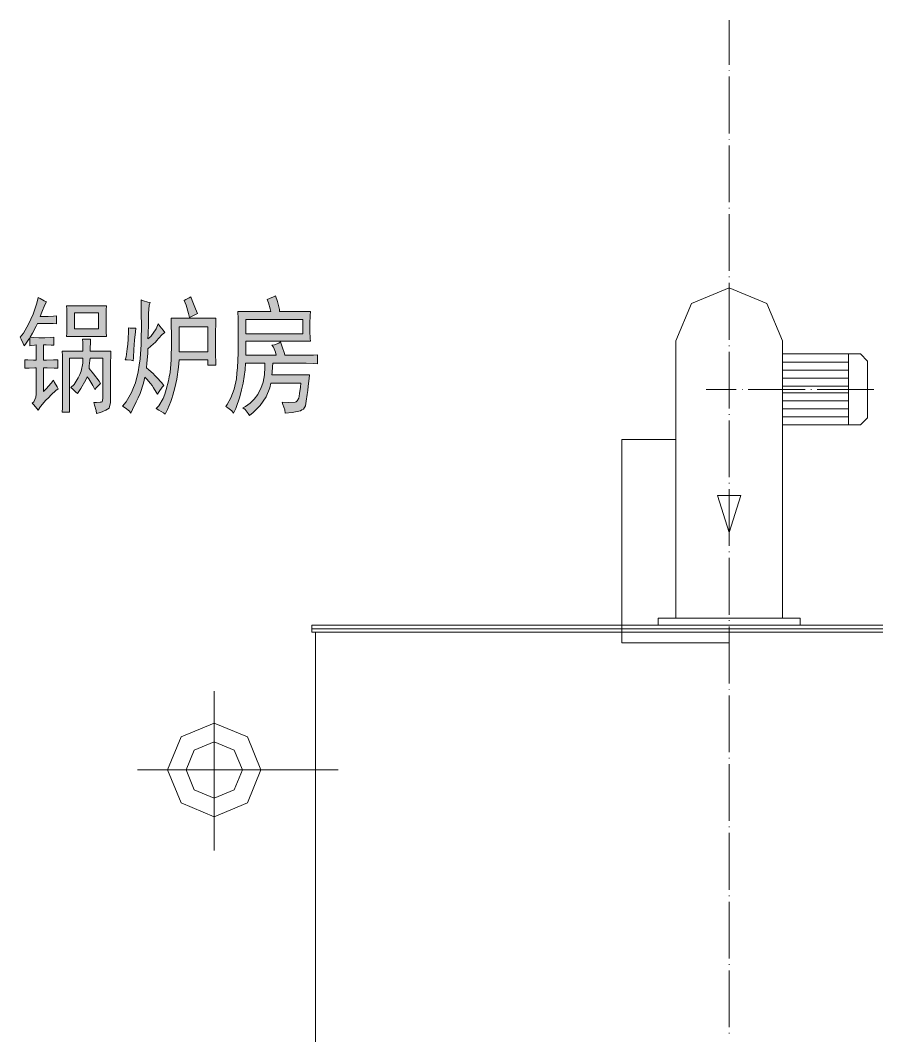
# Model space of a CAD drawing. Header units: millimetres. Extents: x 117 to 78452272, y 10 to 169749766.
# Drawn here: x 78437168 to 78439580, y 169693542 to 169696402 of the extents above; entities that cross this region are included whole.
import ezdxf

# ---------------------------------------------------------------- set-up
doc = ezdxf.new("R2010")
doc.units = ezdxf.units.MM

msp = doc.modelspace()

# ---------------------------------------------------------------- hatches: boundary and pattern name
h = msp.add_hatch(color=0)
h.dxf.hatch_style = 2
h.paths.add_polyline_path([(78437269.695, 169695546.681), (78437259.784, 169695547.543), (78437242.116, 169695547.974), (78437234.791, 169695547.974), (78437215.831, 169695547.974), (78437211.952, 169695539.786), (78437202.041, 169695519.964), (78437195.577, 169695508.76), (78437203.334, 169695507.898), (78437219.709, 169695507.467), (78437228.327, 169695507.467), (78437236.515, 169695507.467), (78437253.751, 169695507.898), (78437261.939, 169695508.76), (78437261.939, 169695486.352), (78437254.613, 169695486.783), (78437239.962, 169695487.645), (78437232.636, 169695487.645), (78437232.636, 169695444.122), (78437241.255, 169695444.122), (78437261.508, 169695444.984), (78437273.142, 169695445.415), (78437273.142, 169695421.715), (78437263.231, 169695422.146), (78437242.978, 169695423.007), (78437232.636, 169695423.007), (78437232.636, 169695355.784), (78437240.824, 169695363.541), (78437254.613, 169695379.485), (78437260.646, 169695388.103), (78437264.093, 169695381.639), (78437270.988, 169695369.574), (78437274.435, 169695363.972), (78437267.972, 169695359.232), (78437254.182, 169695346.304), (78437246.857, 169695338.548), (78437239.1, 169695331.222), (78437224.88, 169695313.554), (78437217.985, 169695303.643), (78437214.107, 169695308.383), (78437205.919, 169695318.294), (78437201.179, 169695323.466), (78437205.919, 169695327.344), (78437211.521, 169695340.271), (78437212.383, 169695348.459), (78437212.383, 169695423.007), (78437208.505, 169695423.007), (78437192.13, 169695422.146), (78437180.064, 169695421.715), (78437180.064, 169695445.415), (78437189.114, 169695444.984), (78437205.058, 169695444.122), (78437212.383, 169695444.122), (78437212.383, 169695487.645), (78437207.643, 169695486.783), (78437198.594, 169695485.49), (78437194.716, 169695484.629), (78437194.716, 169695507.467), (78437189.975, 169695501.003), (78437182.219, 169695489.8), (78437178.772, 169695484.629), (78437175.324, 169695491.092), (78437169.722, 169695503.158), (78437167.568, 169695508.76), (78437176.186, 169695519.964), (78437190.837, 169695545.388), (78437197.301, 169695560.039), (78437203.765, 169695574.259), (78437214.107, 169695604.855), (78437217.985, 169695621.229), (78437223.156, 169695617.782), (78437234.791, 169695611.318), (78437241.686, 169695608.302), (78437236.515, 169695600.115), (78437227.896, 169695579.431), (78437223.587, 169695567.796), (78437238.238, 169695567.796), (78437245.564, 169695567.796), (78437261.508, 169695568.227), (78437269.695, 169695569.088)])
h = msp.add_hatch(color=0)
h.dxf.hatch_style = 2
h.paths.add_polyline_path([(78437532.986, 169695607.009), (78437530.4, 169695598.822), (78437528.246, 169695575.552), (78437528.246, 169695560.47), (78437528.246, 169695545.819), (78437527.815, 169695517.809), (78437526.953, 169695504.451), (78437535.14, 169695511.346), (78437549.792, 169695532.461), (78437556.255, 169695546.681), (78437560.995, 169695540.217), (78437570.045, 169695528.582), (78437574.354, 169695522.549), (78437567.459, 169695516.517), (78437556.686, 169695505.313), (78437552.377, 169695500.142), (78437548.068, 169695495.402), (78437535.571, 169695483.336), (78437526.953, 169695476.441), (78437526.522, 169695463.083), (78437524.367, 169695436.366), (78437522.644, 169695423.007), (78437529.538, 169695417.405), (78437541.604, 169695406.633), (78437546.775, 169695401.462), (78437552.377, 169695395.86), (78437564.874, 169695381.639), (78437572.199, 169695372.59), (78437567.459, 169695368.281), (78437558.841, 169695356.215), (78437554.101, 169695348.459), (78437550.653, 169695354.061), (78437542.897, 169695366.126), (78437538.588, 169695372.59), (78437533.848, 169695378.623), (78437523.937, 169695390.689), (78437518.335, 169695396.291), (78437514.456, 169695379.485), (78437504.976, 169695350.613), (78437499.805, 169695338.548), (78437494.203, 169695326.913), (78437483.861, 169695304.936), (78437478.69, 169695295.025), (78437474.812, 169695300.627), (78437463.177, 169695310.538), (78437455.421, 169695314.847), (78437465.332, 169695327.344), (78437480.845, 169695353.63), (78437486.016, 169695366.988), (78437491.618, 169695380.347), (78437499.805, 169695411.804), (78437502.391, 169695429.902), (78437505.407, 169695448.432), (78437508.423, 169695488.507), (78437508.423, 169695510.915), (78437508.854, 169695532.891), (78437508.423, 169695584.602), (78437507.993, 169695613.904), (78437514.887, 169695611.318), (78437526.953, 169695607.871)])
h = msp.add_hatch(color=0)
h.dxf.hatch_style = 2
h.paths.add_polyline_path([(78437647.61, 169695622.522), (78437651.919, 169695612.611), (78437661.399, 169695589.342), (78437666.57, 169695575.983), (78437661.399, 169695573.398), (78437650.195, 169695567.796), (78437644.162, 169695564.779), (78437641.577, 169695575.552), (78437634.682, 169695599.253), (78437629.511, 169695612.611), (78437633.82, 169695614.766), (78437642.87, 169695619.506)])
h = msp.add_hatch(color=0)
h.paths.add_polyline_path([(78437876.427, 169695486.352), (78437883.753, 169695487.645), (78437895.818, 169695492.385), (78437900.127, 169695496.263), (78437905.298, 169695482.043), (78437911.331, 169695463.083), (78437912.624, 169695458.343), (78437963.041, 169695458.343), (78437972.522, 169695458.343), (78437993.637, 169695458.774), (78438004.84, 169695459.636), (78438004.84, 169695434.211), (78437993.637, 169695435.073), (78437972.522, 169695435.504), (78437963.041, 169695435.504), (78437879.013, 169695435.504), (78437878.151, 169695426.024), (78437877.289, 169695409.649), (78437876.427, 169695403.185), (78437982.433, 169695403.185), (78437981.14, 169695392.843), (78437978.555, 169695370.866), (78437977.262, 169695359.232), (78437975.969, 169695347.597), (78437972.952, 169695329.067), (78437971.66, 169695322.604), (78437970.367, 169695316.14), (78437964.765, 169695306.66), (78437960.887, 169695304.505), (78437957.009, 169695301.92), (78437933.308, 169695297.18), (78437913.917, 169695295.025), (78437912.193, 169695304.505), (78437907.453, 169695319.587), (78437904.868, 169695326.051), (78437921.673, 169695324.758), (78437941.496, 169695325.62), (78437944.512, 169695327.344), (78437947.528, 169695329.498), (78437951.838, 169695337.255), (78437953.13, 169695342.857), (78437953.992, 169695350.182), (78437956.578, 169695368.281), (78437957.439, 169695379.485), (78437873.411, 169695379.485), (78437870.394, 169695366.126), (78437859.621, 169695340.702), (78437851.434, 169695329.067), (78437843.246, 169695317.002), (78437823.855, 169695296.749), (78437812.651, 169695288.13), (78437809.635, 169695294.594), (78437800.585, 169695305.798), (78437794.553, 169695310.538), (78437801.878, 169695313.985), (78437814.806, 169695323.466), (78437820.408, 169695329.067), (78437826.01, 169695334.669), (78437836.352, 169695348.028), (78437840.661, 169695356.215), (78437844.97, 169695364.403), (78437851.434, 169695382.501), (78437853.157, 169695392.843), (78437854.881, 169695403.185), (78437856.605, 169695424.3), (78437856.605, 169695435.504), (78437801.447, 169695435.504), (78437800.585, 169695417.405), (78437795.415, 169695379.916), (78437790.674, 169695360.524), (78437785.934, 169695341.133), (78437774.3, 169695308.383), (78437767.836, 169695295.025), (78437763.096, 169695301.489), (78437752.323, 169695310.538), (78437746.29, 169695313.554), (78437750.599, 169695319.587), (78437760.079, 169695338.548), (78437764.819, 169695350.613), (78437769.559, 169695363.11), (78437776.023, 169695391.551), (78437777.747, 169695407.494), (78437779.471, 169695423.869), (78437781.194, 169695464.376), (78437781.194, 169695488.938), (78437781.194, 169695514.362), (78437780.763, 169695560.47), (78437779.901, 169695581.585), (78437873.411, 169695581.585), (78437871.687, 169695588.911), (78437866.516, 169695605.716), (78437863.069, 169695615.628), (78437869.532, 169695617.782), (78437881.167, 169695622.522), (78437886.769, 169695625.108), (78437891.94, 169695609.164), (78437897.542, 169695587.187), (78437897.973, 169695581.585), (78437984.587, 169695581.585), (78437984.156, 169695570.381), (78437983.295, 169695547.974), (78437983.295, 169695536.77), (78437983.295, 169695525.566), (78437984.156, 169695505.744), (78437984.587, 169695497.556), (78437802.309, 169695497.556), (78437802.309, 169695458.343), (78437888.062, 169695458.343), (78437886.338, 169695466.53), (78437880.736, 169695480.75)])
h.paths.add_polyline_path([(78437963.041, 169695518.671), (78437963.041, 169695559.177), (78437802.309, 169695559.177), (78437802.309, 169695518.671)])
h = msp.add_hatch(color=0)
h.paths.add_polyline_path([(78437298.136, 169695511.346), (78437298.567, 169695520.826), (78437298.998, 169695541.51), (78437298.998, 169695553.575), (78437298.998, 169695566.503), (78437298.567, 169695588.049), (78437298.136, 169695597.098), (78437410.174, 169695597.098), (78437409.743, 169695585.894), (78437409.312, 169695564.779), (78437409.312, 169695554.868), (78437409.312, 169695545.388), (78437409.743, 169695523.411), (78437410.174, 169695511.346)])
h.paths.add_polyline_path([(78437387.767, 169695532.461), (78437387.767, 169695577.707), (78437320.543, 169695577.707), (78437320.543, 169695532.461)])
h = msp.add_hatch(color=0)
h.paths.add_polyline_path([(78437718.28, 169695562.194), (78437717.849, 169695548.835), (78437716.987, 169695522.118), (78437716.987, 169695508.76), (78437716.987, 169695467.823), (78437716.987, 169695458.343), (78437717.849, 169695439.382), (78437718.28, 169695429.902), (78437695.873, 169695429.902), (78437695.873, 169695445.415), (78437614.86, 169695445.415), (78437613.136, 169695424.3), (78437608.827, 169695391.12), (78437605.811, 169695378.623), (78437603.225, 169695366.557), (78437597.192, 169695345.442), (78437594.607, 169695336.824), (78437591.591, 169695327.775), (78437582.11, 169695305.798), (78437575.647, 169695292.439), (78437570.476, 169695295.887), (78437557.979, 169695303.643), (78437550.653, 169695307.953), (78437557.979, 169695315.709), (78437570.045, 169695335.962), (78437574.354, 169695348.459), (78437578.663, 169695361.386), (78437585.127, 169695385.949), (78437587.281, 169695397.583), (78437589.436, 169695409.649), (78437591.591, 169695433.349), (78437592.452, 169695444.984), (78437592.883, 169695456.188), (78437593.314, 169695483.336), (78437593.314, 169695498.849), (78437593.314, 169695514.362), (78437592.883, 169695545.819), (78437592.452, 169695562.194)])
h.paths.add_polyline_path([(78437695.873, 169695467.823), (78437695.873, 169695538.062), (78437614.86, 169695538.062), (78437614.86, 169695467.823)])
h = msp.add_hatch(color=0)
h.dxf.hatch_style = 2
h.paths.add_polyline_path([(78437493.341, 169695534.184), (78437491.618, 169695524.273), (78437489.032, 169695501.003), (78437488.601, 169695487.645), (78437487.739, 169695474.287), (78437486.016, 169695451.879), (78437485.585, 169695442.83), (78437479.552, 169695444.122), (78437468.348, 169695445.415), (78437463.177, 169695445.415), (78437465.332, 169695454.033), (78437468.779, 169695476.01), (78437470.072, 169695489.8), (78437470.934, 169695503.589), (78437472.226, 169695526.428), (78437472.226, 169695535.477), (78437476.536, 169695534.615), (78437487.309, 169695534.184)])
h = msp.add_hatch(color=0)
h.dxf.hatch_style = 2
h.paths.add_polyline_path([(78437365.359, 169695503.158), (78437364.928, 169695494.54), (78437364.066, 169695477.734), (78437364.066, 169695469.546), (78437422.671, 169695469.546), (78437422.24, 169695457.481), (78437421.378, 169695437.228), (78437421.378, 169695428.609), (78437421.378, 169695337.255), (78437421.378, 169695324.758), (78437417.5, 169695309.245), (78437413.191, 169695306.66), (78437408.882, 169695303.643), (78437393.368, 169695297.18), (78437382.165, 169695293.732), (78437380.872, 169695302.351), (78437376.994, 169695317.864), (78437374.408, 169695324.758), (78437382.165, 169695324.758), (78437392.507, 169695325.62), (78437395.092, 169695326.051), (78437397.678, 169695326.913), (78437400.263, 169695335.962), (78437400.263, 169695344.58), (78437400.263, 169695449.724), (78437364.066, 169695449.724), (78437363.635, 169695443.261), (78437361.912, 169695428.609), (78437361.05, 169695420.422), (78437373.977, 169695406.202), (78437389.921, 169695385.087), (78437393.368, 169695378.192), (78437389.49, 169695375.176), (78437381.734, 169695366.988), (78437377.855, 169695361.386), (78437371.392, 169695373.021), (78437360.188, 169695391.551), (78437355.448, 169695397.583), (78437352, 169695388.534), (78437338.211, 169695364.834), (78437328.3, 169695350.182), (78437324.422, 169695354.061), (78437315.373, 169695362.679), (78437310.201, 169695366.988), (78437318.82, 169695376.037), (78437330.886, 169695394.567), (78437335.195, 169695404.047), (78437339.073, 169695413.527), (78437343.382, 169695436.366), (78437343.813, 169695449.724), (78437305.892, 169695449.724), (78437305.892, 169695298.041), (78437285.639, 169695298.041), (78437286.07, 169695310.107), (78437286.501, 169695351.906), (78437286.501, 169695382.501), (78437286.501, 169695413.096), (78437286.07, 169695456.619), (78437285.639, 169695469.546), (78437343.813, 169695469.546), (78437343.813, 169695477.734), (78437343.382, 169695494.54), (78437342.951, 169695503.158)])

# ---------------------------------------------------------------- linework, layer by layer
at = {"color": 0, "lineweight": 0}
for points in [[(78439164.008, 169696401.621), (78439164.008, 169696276.655)], [(78439164.008, 169696260.711), (78439164.008, 169696258.987)], [(78439164.008, 169696243.043), (78439164.008, 169696082.742)], [(78439164.008, 169696066.798), (78439164.008, 169696065.505)], [(78439164.008, 169696049.131), (78439164.008, 169695889.26)], [(78439164.008, 169695873.316), (78439164.008, 169695871.593)], [(78439164.008, 169695855.649), (78439164.008, 169695695.778)], [(78439164.008, 169695679.834), (78439164.008, 169695678.111)], [(78439164.008, 169695662.167), (78439164.008, 169695501.865)], [(78439314.399, 169695498.418), (78439270.445, 169695604.424), (78439164.008, 169695648.377), (78439058.003, 169695604.424), (78439014.049, 169695498.418)], [(78439014.049, 169695498.418), (78439014.049, 169694718.026)], [(78439314.399, 169695498.418), (78439314.399, 169694718.026)], [(78439164.008, 169695485.921), (78439164.008, 169695484.198)], [(78439164.008, 169695468.254), (78439164.008, 169695308.383)], [(78439314.399, 169695461.79), (78439534.167, 169695461.79)], [(78439500.555, 169695461.79), (78439500.555, 169695261.844)], [(78439553.989, 169695441.968), (78439534.167, 169695461.79)], [(78439500.555, 169695438.951), (78439314.399, 169695438.951)], [(78439553.989, 169695441.968), (78439553.989, 169695281.666)], [(78439500.555, 169695416.544), (78439314.399, 169695416.544)], [(78439500.555, 169695393.705), (78439314.399, 169695393.705)], [(78439099.802, 169695361.817), (78439184.262, 169695361.817)], [(78439200.636, 169695361.817), (78439201.929, 169695361.817)], [(78439217.873, 169695361.817), (78439378.174, 169695361.817)], [(78439500.555, 169695370.866), (78439314.399, 169695370.866)], [(78439500.555, 169695352.768), (78439314.399, 169695352.768)], [(78439394.118, 169695361.817), (78439395.842, 169695361.817)], [(78439411.786, 169695361.817), (78439571.656, 169695361.817)], [(78439500.555, 169695329.929), (78439314.399, 169695329.929)], [(78439164.008, 169695292.439), (78439164.008, 169695290.716)], [(78439500.555, 169695307.091), (78439314.399, 169695307.091)], [(78439164.008, 169695274.772), (78439164.008, 169695114.901)], [(78439500.555, 169695284.683), (78439314.399, 169695284.683)], [(78439314.399, 169695261.844), (78439534.167, 169695261.844)], [(78439534.167, 169695261.844), (78439553.989, 169695281.666)], [(78438861.504, 169694648.218), (78438861.504, 169695220.476)], [(78438861.504, 169695220.476), (78439014.049, 169695220.476)], [(78439164.008, 169695098.527), (78439164.008, 169695097.234)], [(78439131.69, 169695062.76), (78439196.758, 169695062.76)], [(78439131.69, 169695062.76), (78439164.008, 169694958.478)], [(78439164.008, 169695081.29), (78439164.008, 169694920.989)], [(78439196.758, 169695062.76), (78439164.008, 169694958.478)], [(78439164.008, 169694905.045), (78439164.008, 169694903.321)], [(78439164.008, 169694887.377), (78439164.008, 169694727.507)], [(78438964.063, 169694718.026), (78439364.385, 169694718.026)], [(78438964.063, 169694718.026), (78438964.063, 169694698.204)], [(78439364.385, 169694718.026), (78439364.385, 169694698.204)], [(78437988.896, 169694698.204), (78440339.551, 169694698.204)], [(78437988.896, 169694698.204), (78437988.896, 169694677.951)], [(78437988.896, 169694698.204), (78437988.896, 169694677.951)], [(78437988.896, 169694687.862), (78440339.551, 169694687.862)], [(78438038.883, 169694698.204), (78440289.565, 169694698.204)], [(78439164.008, 169694711.563), (78439164.008, 169694709.839)], [(78439164.008, 169694693.895), (78439164.008, 169694533.594)], [(78437988.896, 169694677.951), (78440339.551, 169694677.951)], [(78437998.808, 169694677.951), (78437998.808, 169689266.92)], [(78439164.008, 169694648.218), (78438861.504, 169694648.218)], [(78439164.008, 169694517.65), (78439164.008, 169694516.357)], [(78437713.971, 169694512.048), (78437713.971, 169694063.032)], [(78439164.008, 169694499.982), (78439164.008, 169694340.112)], [(78439164.008, 169694324.168), (78439164.008, 169694322.444)], [(78438062.583, 169694290.125), (78437498.081, 169694290.125)], [(78439164.008, 169694306.5), (78439164.008, 169694146.63)], [(78439164.008, 169694130.686), (78439164.008, 169694128.962)], [(78439164.008, 169694113.018), (78439164.008, 169693952.717)], [(78439164.008, 169693936.773), (78439164.008, 169693935.049)], [(78439164.008, 169693919.105), (78439164.008, 169693759.235)], [(78439164.008, 169693743.291), (78439164.008, 169693741.568)], [(78439164.008, 169693725.624), (78439164.008, 169693565.753)], [(78439164.008, 169693549.378), (78439164.008, 169693548.085)]]:
    msp.add_lwpolyline(points, dxfattribs=at)
for points in [[(78437269.695, 169695546.681), (78437259.784, 169695547.543), (78437242.116, 169695547.974), (78437234.791, 169695547.974), (78437215.831, 169695547.974), (78437211.952, 169695539.786), (78437202.041, 169695519.964), (78437195.577, 169695508.76), (78437203.334, 169695507.898), (78437219.709, 169695507.467), (78437228.327, 169695507.467), (78437236.515, 169695507.467), (78437253.751, 169695507.898), (78437261.939, 169695508.76), (78437261.939, 169695486.352), (78437254.613, 169695486.783), (78437239.962, 169695487.645), (78437232.636, 169695487.645), (78437232.636, 169695444.122), (78437241.255, 169695444.122), (78437261.508, 169695444.984), (78437273.142, 169695445.415), (78437273.142, 169695421.715), (78437263.231, 169695422.146), (78437242.978, 169695423.007), (78437232.636, 169695423.007), (78437232.636, 169695355.784), (78437240.824, 169695363.541), (78437254.613, 169695379.485), (78437260.646, 169695388.103), (78437264.093, 169695381.639), (78437270.988, 169695369.574), (78437274.435, 169695363.972), (78437267.972, 169695359.232), (78437254.182, 169695346.304), (78437246.857, 169695338.548), (78437239.1, 169695331.222), (78437224.88, 169695313.554), (78437217.985, 169695303.643), (78437214.107, 169695308.383), (78437205.919, 169695318.294), (78437201.179, 169695323.466), (78437205.919, 169695327.344), (78437211.521, 169695340.271), (78437212.383, 169695348.459), (78437212.383, 169695423.007), (78437208.505, 169695423.007), (78437192.13, 169695422.146), (78437180.064, 169695421.715), (78437180.064, 169695445.415), (78437189.114, 169695444.984), (78437205.058, 169695444.122), (78437212.383, 169695444.122), (78437212.383, 169695487.645), (78437207.643, 169695486.783), (78437198.594, 169695485.49), (78437194.716, 169695484.629), (78437194.716, 169695507.467), (78437189.975, 169695501.003), (78437182.219, 169695489.8), (78437178.772, 169695484.629), (78437175.324, 169695491.092), (78437169.722, 169695503.158), (78437167.568, 169695508.76), (78437176.186, 169695519.964), (78437190.837, 169695545.388), (78437197.301, 169695560.039), (78437203.765, 169695574.259), (78437214.107, 169695604.855), (78437217.985, 169695621.229), (78437223.156, 169695617.782), (78437234.791, 169695611.318), (78437241.686, 169695608.302), (78437236.515, 169695600.115), (78437227.896, 169695579.431), (78437223.587, 169695567.796), (78437238.238, 169695567.796), (78437245.564, 169695567.796), (78437261.508, 169695568.227), (78437269.695, 169695569.088)], [(78437532.986, 169695607.009), (78437530.4, 169695598.822), (78437528.246, 169695575.552), (78437528.246, 169695560.47), (78437528.246, 169695545.819), (78437527.815, 169695517.809), (78437526.953, 169695504.451), (78437535.14, 169695511.346), (78437549.792, 169695532.461), (78437556.255, 169695546.681), (78437560.995, 169695540.217), (78437570.045, 169695528.582), (78437574.354, 169695522.549), (78437567.459, 169695516.517), (78437556.686, 169695505.313), (78437552.377, 169695500.142), (78437548.068, 169695495.402), (78437535.571, 169695483.336), (78437526.953, 169695476.441), (78437526.522, 169695463.083), (78437524.367, 169695436.366), (78437522.644, 169695423.007), (78437529.538, 169695417.405), (78437541.604, 169695406.633), (78437546.775, 169695401.462), (78437552.377, 169695395.86), (78437564.874, 169695381.639), (78437572.199, 169695372.59), (78437567.459, 169695368.281), (78437558.841, 169695356.215), (78437554.101, 169695348.459), (78437550.653, 169695354.061), (78437542.897, 169695366.126), (78437538.588, 169695372.59), (78437533.848, 169695378.623), (78437523.937, 169695390.689), (78437518.335, 169695396.291), (78437514.456, 169695379.485), (78437504.976, 169695350.613), (78437499.805, 169695338.548), (78437494.203, 169695326.913), (78437483.861, 169695304.936), (78437478.69, 169695295.025), (78437474.812, 169695300.627), (78437463.177, 169695310.538), (78437455.421, 169695314.847), (78437465.332, 169695327.344), (78437480.845, 169695353.63), (78437486.016, 169695366.988), (78437491.618, 169695380.347), (78437499.805, 169695411.804), (78437502.391, 169695429.902), (78437505.407, 169695448.432), (78437508.423, 169695488.507), (78437508.423, 169695510.915), (78437508.854, 169695532.891), (78437508.423, 169695584.602), (78437507.993, 169695613.904), (78437514.887, 169695611.318), (78437526.953, 169695607.871)], [(78437647.61, 169695622.522), (78437651.919, 169695612.611), (78437661.399, 169695589.342), (78437666.57, 169695575.983), (78437661.399, 169695573.398), (78437650.195, 169695567.796), (78437644.162, 169695564.779), (78437641.577, 169695575.552), (78437634.682, 169695599.253), (78437629.511, 169695612.611), (78437633.82, 169695614.766), (78437642.87, 169695619.506)], [(78437876.427, 169695486.352), (78437883.753, 169695487.645), (78437895.818, 169695492.385), (78437900.127, 169695496.263), (78437905.298, 169695482.043), (78437911.331, 169695463.083), (78437912.624, 169695458.343), (78437963.041, 169695458.343), (78437972.522, 169695458.343), (78437993.637, 169695458.774), (78438004.84, 169695459.636), (78438004.84, 169695434.211), (78437993.637, 169695435.073), (78437972.522, 169695435.504), (78437963.041, 169695435.504), (78437879.013, 169695435.504), (78437878.151, 169695426.024), (78437877.289, 169695409.649), (78437876.427, 169695403.185), (78437982.433, 169695403.185), (78437981.14, 169695392.843), (78437978.555, 169695370.866), (78437977.262, 169695359.232), (78437975.969, 169695347.597), (78437972.952, 169695329.067), (78437971.66, 169695322.604), (78437970.367, 169695316.14), (78437964.765, 169695306.66), (78437960.887, 169695304.505), (78437957.009, 169695301.92), (78437933.308, 169695297.18), (78437913.917, 169695295.025), (78437912.193, 169695304.505), (78437907.453, 169695319.587), (78437904.868, 169695326.051), (78437921.673, 169695324.758), (78437941.496, 169695325.62), (78437944.512, 169695327.344), (78437947.528, 169695329.498), (78437951.838, 169695337.255), (78437953.13, 169695342.857), (78437953.992, 169695350.182), (78437956.578, 169695368.281), (78437957.439, 169695379.485), (78437873.411, 169695379.485), (78437870.394, 169695366.126), (78437859.621, 169695340.702), (78437851.434, 169695329.067), (78437843.246, 169695317.002), (78437823.855, 169695296.749), (78437812.651, 169695288.13), (78437809.635, 169695294.594), (78437800.585, 169695305.798), (78437794.553, 169695310.538), (78437801.878, 169695313.985), (78437814.806, 169695323.466), (78437820.408, 169695329.067), (78437826.01, 169695334.669), (78437836.352, 169695348.028), (78437840.661, 169695356.215), (78437844.97, 169695364.403), (78437851.434, 169695382.501), (78437853.157, 169695392.843), (78437854.881, 169695403.185), (78437856.605, 169695424.3), (78437856.605, 169695435.504), (78437801.447, 169695435.504), (78437800.585, 169695417.405), (78437795.415, 169695379.916), (78437790.674, 169695360.524), (78437785.934, 169695341.133), (78437774.3, 169695308.383), (78437767.836, 169695295.025), (78437763.096, 169695301.489), (78437752.323, 169695310.538), (78437746.29, 169695313.554), (78437750.599, 169695319.587), (78437760.079, 169695338.548), (78437764.819, 169695350.613), (78437769.559, 169695363.11), (78437776.023, 169695391.551), (78437777.747, 169695407.494), (78437779.471, 169695423.869), (78437781.194, 169695464.376), (78437781.194, 169695488.938), (78437781.194, 169695514.362), (78437780.763, 169695560.47), (78437779.901, 169695581.585), (78437873.411, 169695581.585), (78437871.687, 169695588.911), (78437866.516, 169695605.716), (78437863.069, 169695615.628), (78437869.532, 169695617.782), (78437881.167, 169695622.522), (78437886.769, 169695625.108), (78437891.94, 169695609.164), (78437897.542, 169695587.187), (78437897.973, 169695581.585), (78437984.587, 169695581.585), (78437984.156, 169695570.381), (78437983.295, 169695547.974), (78437983.295, 169695536.77), (78437983.295, 169695525.566), (78437984.156, 169695505.744), (78437984.587, 169695497.556), (78437802.309, 169695497.556), (78437802.309, 169695458.343), (78437888.062, 169695458.343), (78437886.338, 169695466.53), (78437880.736, 169695480.75)], [(78437298.136, 169695511.346), (78437298.567, 169695520.826), (78437298.998, 169695541.51), (78437298.998, 169695553.575), (78437298.998, 169695566.503), (78437298.567, 169695588.049), (78437298.136, 169695597.098), (78437410.174, 169695597.098), (78437409.743, 169695585.894), (78437409.312, 169695564.779), (78437409.312, 169695554.868), (78437409.312, 169695545.388), (78437409.743, 169695523.411), (78437410.174, 169695511.346)], [(78437387.767, 169695532.461), (78437387.767, 169695577.707), (78437320.543, 169695577.707), (78437320.543, 169695532.461)], [(78437718.28, 169695562.194), (78437717.849, 169695548.835), (78437716.987, 169695522.118), (78437716.987, 169695508.76), (78437716.987, 169695467.823), (78437716.987, 169695458.343), (78437717.849, 169695439.382), (78437718.28, 169695429.902), (78437695.873, 169695429.902), (78437695.873, 169695445.415), (78437614.86, 169695445.415), (78437613.136, 169695424.3), (78437608.827, 169695391.12), (78437605.811, 169695378.623), (78437603.225, 169695366.557), (78437597.192, 169695345.442), (78437594.607, 169695336.824), (78437591.591, 169695327.775), (78437582.11, 169695305.798), (78437575.647, 169695292.439), (78437570.476, 169695295.887), (78437557.979, 169695303.643), (78437550.653, 169695307.953), (78437557.979, 169695315.709), (78437570.045, 169695335.962), (78437574.354, 169695348.459), (78437578.663, 169695361.386), (78437585.127, 169695385.949), (78437587.281, 169695397.583), (78437589.436, 169695409.649), (78437591.591, 169695433.349), (78437592.452, 169695444.984), (78437592.883, 169695456.188), (78437593.314, 169695483.336), (78437593.314, 169695498.849), (78437593.314, 169695514.362), (78437592.883, 169695545.819), (78437592.452, 169695562.194)], [(78437963.041, 169695518.671), (78437963.041, 169695559.177), (78437802.309, 169695559.177), (78437802.309, 169695518.671)], [(78437493.341, 169695534.184), (78437491.618, 169695524.273), (78437489.032, 169695501.003), (78437488.601, 169695487.645), (78437487.739, 169695474.287), (78437486.016, 169695451.879), (78437485.585, 169695442.83), (78437479.552, 169695444.122), (78437468.348, 169695445.415), (78437463.177, 169695445.415), (78437465.332, 169695454.033), (78437468.779, 169695476.01), (78437470.072, 169695489.8), (78437470.934, 169695503.589), (78437472.226, 169695526.428), (78437472.226, 169695535.477), (78437476.536, 169695534.615), (78437487.309, 169695534.184)], [(78437695.873, 169695467.823), (78437695.873, 169695538.062), (78437614.86, 169695538.062), (78437614.86, 169695467.823)], [(78437365.359, 169695503.158), (78437364.928, 169695494.54), (78437364.066, 169695477.734), (78437364.066, 169695469.546), (78437422.671, 169695469.546), (78437422.24, 169695457.481), (78437421.378, 169695437.228), (78437421.378, 169695428.609), (78437421.378, 169695337.255), (78437421.378, 169695324.758), (78437417.5, 169695309.245), (78437413.191, 169695306.66), (78437408.882, 169695303.643), (78437393.368, 169695297.18), (78437382.165, 169695293.732), (78437380.872, 169695302.351), (78437376.994, 169695317.864), (78437374.408, 169695324.758), (78437382.165, 169695324.758), (78437392.507, 169695325.62), (78437395.092, 169695326.051), (78437397.678, 169695326.913), (78437400.263, 169695335.962), (78437400.263, 169695344.58), (78437400.263, 169695449.724), (78437364.066, 169695449.724), (78437363.635, 169695443.261), (78437361.912, 169695428.609), (78437361.05, 169695420.422), (78437373.977, 169695406.202), (78437389.921, 169695385.087), (78437393.368, 169695378.192), (78437389.49, 169695375.176), (78437381.734, 169695366.988), (78437377.855, 169695361.386), (78437371.392, 169695373.021), (78437360.188, 169695391.551), (78437355.448, 169695397.583), (78437352, 169695388.534), (78437338.211, 169695364.834), (78437328.3, 169695350.182), (78437324.422, 169695354.061), (78437315.373, 169695362.679), (78437310.201, 169695366.988), (78437318.82, 169695376.037), (78437330.886, 169695394.567), (78437335.195, 169695404.047), (78437339.073, 169695413.527), (78437343.382, 169695436.366), (78437343.813, 169695449.724), (78437305.892, 169695449.724), (78437305.892, 169695298.041), (78437285.639, 169695298.041), (78437286.07, 169695310.107), (78437286.501, 169695351.906), (78437286.501, 169695382.501), (78437286.501, 169695413.096), (78437286.07, 169695456.619), (78437285.639, 169695469.546), (78437343.813, 169695469.546), (78437343.813, 169695477.734), (78437343.382, 169695494.54), (78437342.951, 169695503.158)], [(78437582.11, 169694290.125), (78437620.893, 169694383.204), (78437713.971, 169694421.555), (78437807.049, 169694383.204), (78437845.401, 169694290.125), (78437807.049, 169694197.047), (78437713.971, 169694158.265), (78437620.893, 169694197.047)], [(78437634.251, 169694290.125), (78437657.521, 169694346.145), (78437713.971, 169694369.414), (78437769.99, 169694346.145), (78437793.26, 169694290.125), (78437769.99, 169694233.675), (78437713.971, 169694210.406), (78437657.521, 169694233.675)]]:
    msp.add_lwpolyline(points, close=True, dxfattribs=at)

doc.saveas('drawing.dxf')
